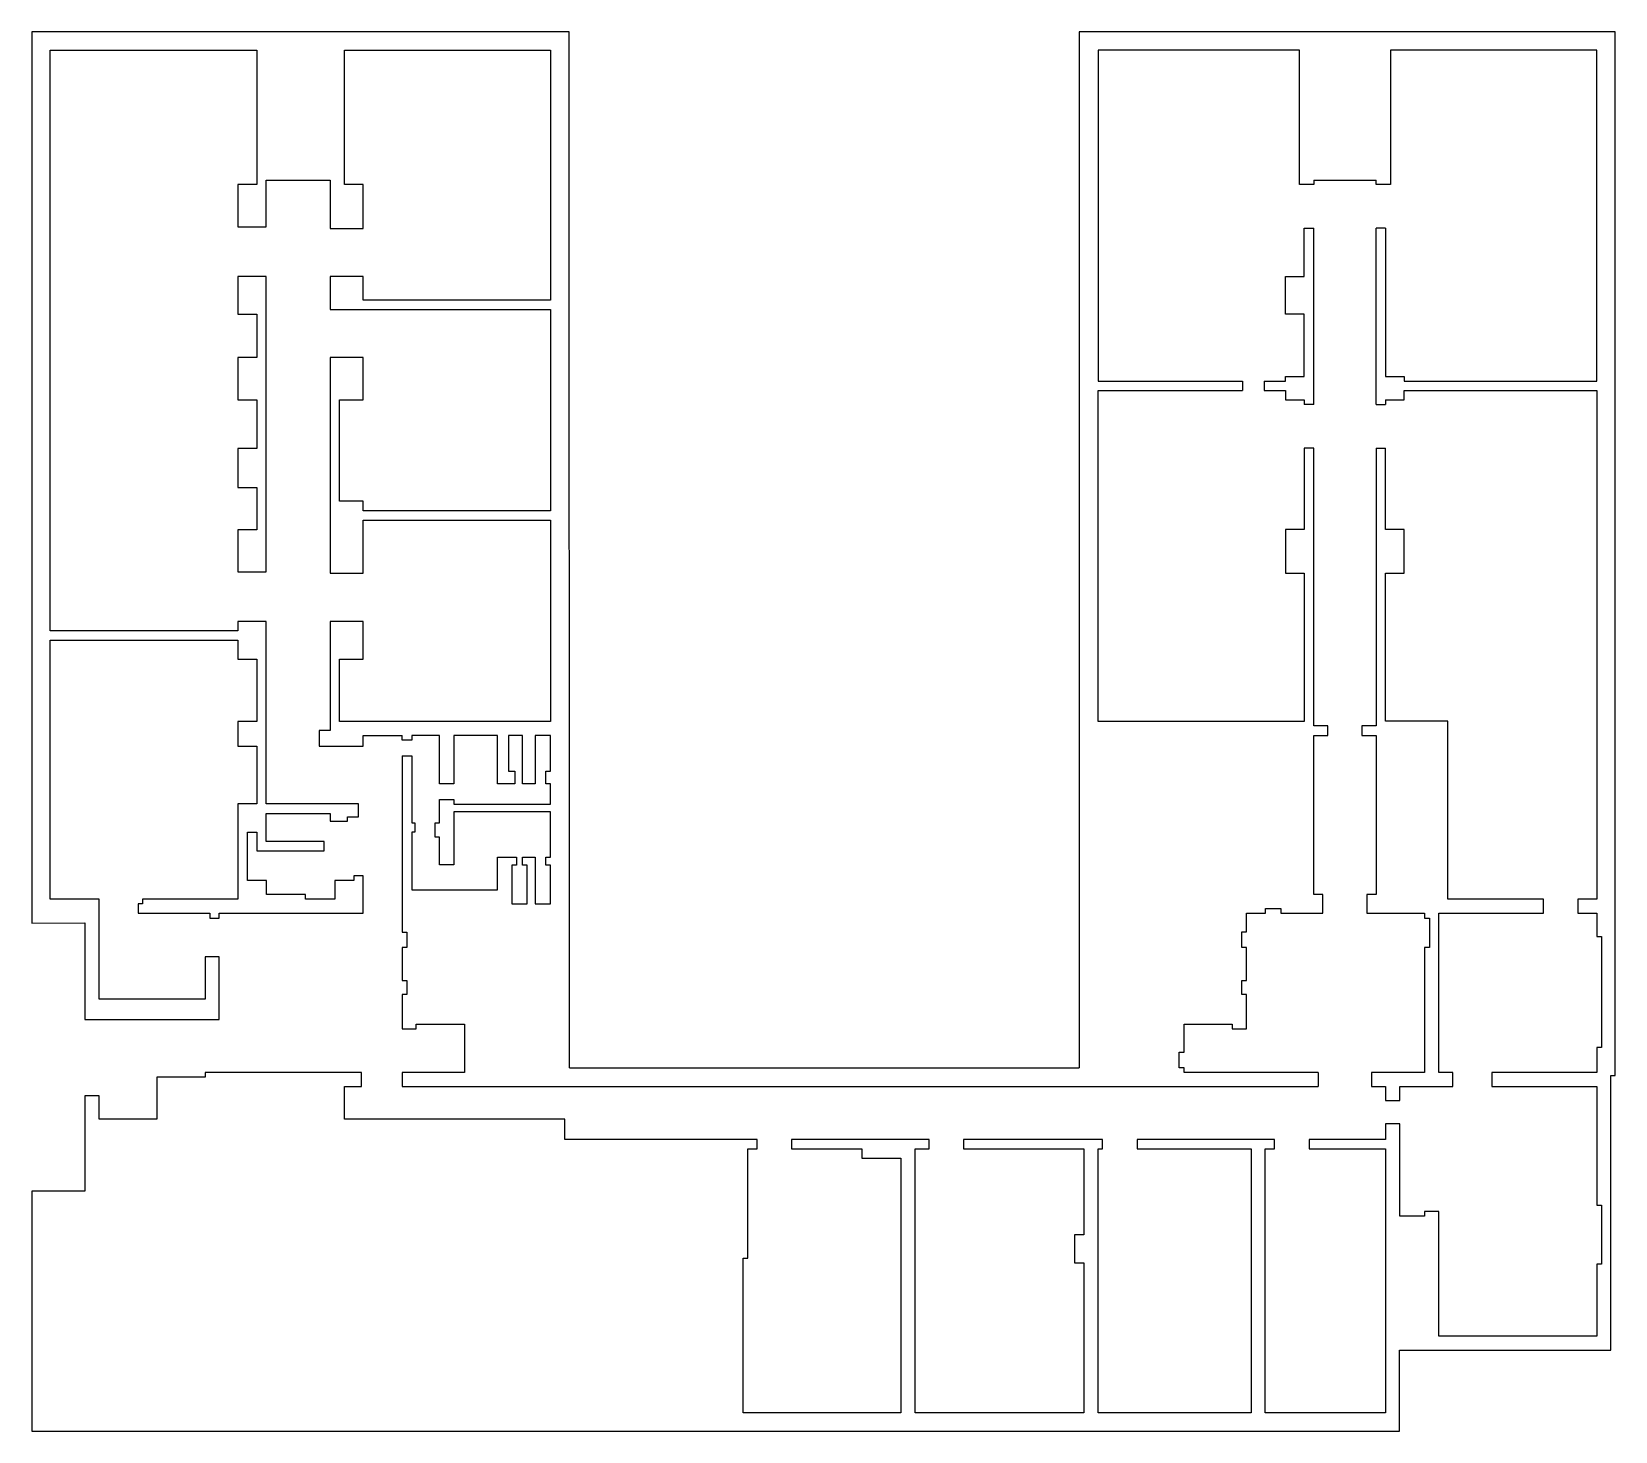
# Model space of a CAD drawing. Header units: millimetres. Extents: x 0 to 56880, y 0 to 50280.
import ezdxf

# ---------------------------------------------------------------- set-up
doc = ezdxf.new("R2010")
doc.units = ezdxf.units.MM
doc.layers.add('walls', color=10, linetype='Continuous')

msp = doc.modelspace()

# ---------------------------------------------------------------- linework, layer by layer
at = {"layer": 'walls'}
for p, q in [((19310, 50280), (0, 50280)), ((0, 50280), (0, 18260)), ((19320, 13060), (19310, 50280)), ((37620, 50280), (37620, 13060)), ((56880, 50279), (37620, 50280)), ((56880, 12780), (56880, 50279)), ((670, 28760), (670, 49610)), ((670, 49610), (8090, 49610)), ((8090, 49610), (8090, 44790)), ((11230, 44790), (11230, 49610)), ((11230, 49610), (18640, 49610)), ((18640, 49610), (18640, 40640)), ((45540, 49610), (38300, 49610)), ((38300, 49610), (38300, 37720)), ((45540, 44790), (45540, 49610)), ((56210, 49610), (48800, 49610)), ((48800, 49610), (48800, 44790)), ((56210, 37720), (56210, 49610)), ((8420, 43270), (8420, 44950)), ((8420, 44950), (10720, 44950)), ((10720, 44950), (10720, 43210)), ((46050, 44950), (48290, 44950)), ((46050, 44950), (46050, 44790)), ((48290, 44790), (48290, 44950)), ((8090, 44790), (7410, 44790)), ((7410, 44790), (7410, 43270)), ((11910, 44790), (11230, 44790)), ((11910, 43210), (11910, 44790)), ((46050, 44790), (45540, 44790)), ((48800, 44790), (48290, 44790)), ((7410, 43270), (8420, 43270)), ((10720, 43210), (11910, 43210)), ((45710, 41480), (45710, 43220)), ((45710, 43220), (46050, 43220)), ((46050, 36890), (46050, 43220)), ((48630, 43220), (48290, 43220)), ((48290, 36890), (48290, 43220)), ((48630, 43220), (48630, 37890)), ((8420, 41480), (7410, 41480)), ((7410, 41480), (7410, 40130)), ((8420, 30880), (8420, 41480)), ((11910, 41480), (10720, 41480)), ((10720, 41480), (10720, 40300)), ((11910, 40640), (11910, 41480)), ((45030, 40130), (45030, 41480)), ((45030, 41480), (45710, 41480)), ((18640, 40640), (11910, 40640)), ((7410, 40130), (8090, 40130)), ((8090, 40130), (8090, 38570)), ((10720, 40300), (18640, 40300)), ((18640, 40300), (18640, 33070)), ((45710, 40130), (45030, 40130)), ((45710, 37890), (45710, 40130)), ((8090, 38570), (7410, 38570)), ((7410, 38570), (7410, 37050)), ((11910, 38570), (10720, 38570)), ((10720, 38570), (10720, 30830)), ((11910, 37050), (11910, 38570)), ((38300, 37720), (43488, 37720)), ((43488, 37720), (43488, 37390)), ((44272, 37720), (44272, 37390)), ((44272, 37720), (45030, 37720)), ((45030, 37720), (45030, 37890)), ((45030, 37890), (45710, 37890)), ((48630, 37890), (49300, 37890)), ((49300, 37890), (49300, 37720)), ((49300, 37720), (56210, 37720)), ((7410, 37050), (8090, 37050)), ((8090, 37050), (8090, 35310)), ((11060, 33410), (11060, 37050)), ((11060, 37050), (11910, 37050)), ((38300, 25500), (38300, 37390)), ((38300, 37390), (43488, 37390)), ((44272, 37390), (45030, 37390)), ((45030, 37390), (45030, 37050)), ((45030, 37050), (45710, 37050)), ((45710, 37050), (45710, 36890)), ((48630, 37050), (49300, 37050)), ((48630, 37050), (48630, 36890)), ((49300, 37050), (49300, 37390)), ((49300, 37390), (56210, 37390)), ((56210, 37390), (56210, 19120)), ((46050, 36890), (45710, 36890)), ((48290, 36890), (48630, 36890)), ((8090, 35310), (7410, 35310)), ((7410, 35310), (7410, 33910)), ((45710, 35320), (45710, 32400)), ((46050, 35320), (45710, 35320)), ((46050, 25340), (46050, 35320)), ((48290, 35320), (48290, 25340)), ((48290, 35320), (48630, 35320)), ((48630, 32400), (48630, 35320)), ((7410, 33910), (8090, 33910)), ((8090, 33910), (8090, 32390)), ((11910, 33410), (11060, 33410)), ((11910, 33070), (11910, 33410)), ((18640, 33070), (11910, 33070)), ((11910, 30830), (11910, 32730)), ((11910, 32730), (18640, 32730)), ((18640, 32730), (18640, 25500)), ((8090, 32390), (7410, 32390)), ((7410, 32390), (7410, 30880)), ((45710, 32400), (45030, 32400)), ((45030, 32400), (45030, 30830)), ((49300, 32400), (48630, 32400)), ((49300, 30830), (49300, 32400)), ((7410, 30880), (8420, 30880)), ((10720, 30830), (11910, 30830)), ((45030, 30830), (45710, 30830)), ((45710, 30830), (45710, 25500)), ((48630, 25510), (48630, 30830)), ((48630, 30830), (49300, 30830)), ((8420, 29090), (7410, 29090)), ((7410, 29090), (7410, 28760)), ((8420, 22540), (8420, 29090)), ((11910, 29090), (10720, 29090)), ((10720, 29090), (10720, 25170)), ((11910, 27740), (11910, 29090)), ((7410, 28760), (670, 28760)), ((670, 19120), (670, 28420)), ((670, 28420), (7410, 28420)), ((7410, 28420), (7410, 27740)), ((7410, 27740), (8090, 27740)), ((8090, 27740), (8090, 25500)), ((11060, 25500), (11060, 27740)), ((11060, 27740), (11910, 27740)), ((8090, 25500), (7410, 25500)), ((7410, 25500), (7410, 24610)), ((10720, 25170), (10330, 25170)), ((10330, 25170), (10330, 24610)), ((18640, 25500), (11060, 25500)), ((45710, 25500), (38300, 25500)), ((46550, 25340), (46050, 25340)), ((46550, 25000), (46550, 25340)), ((48290, 25340), (47780, 25340)), ((47780, 25340), (47780, 25000)), ((50870, 25510), (48630, 25510)), ((50870, 19120), (50870, 25510)), ((7410, 24610), (8090, 24610)), ((8090, 24610), (8090, 22540)), ((10330, 24610), (11910, 24610)), ((11910, 24610), (11910, 25000)), ((11910, 25000), (13310, 25000)), ((13310, 24830), (13310, 25000)), ((13650, 24830), (13310, 24830)), ((14650, 25000), (13650, 25000)), ((13650, 25000), (13650, 24830)), ((14650, 23260), (14650, 25000)), ((16730, 25000), (15160, 25000)), ((15160, 25000), (15160, 23260)), ((16730, 23260), (16730, 25000)), ((17630, 25000), (17130, 25000)), ((17130, 25000), (17130, 23710)), ((17630, 23260), (17630, 25000)), ((18640, 25000), (18080, 25000)), ((18080, 25000), (18080, 23260)), ((18640, 23710), (18640, 25000)), ((46050, 19280), (46050, 25000)), ((46050, 25000), (46550, 25000)), ((47780, 25000), (48290, 25000)), ((48290, 25000), (48290, 19280)), ((13310, 24270), (13310, 17930)), ((13310, 24270), (13650, 24270)), ((13650, 24270), (13650, 21860)), ((17130, 23710), (17350, 23710)), ((17350, 23710), (17350, 23260)), ((18470, 23260), (18470, 23710)), ((18470, 23710), (18640, 23710)), ((15160, 23260), (14650, 23260)), ((17350, 23260), (16730, 23260)), ((18080, 23260), (17630, 23260)), ((18640, 23260), (18470, 23260)), ((18640, 22530), (18640, 23260)), ((8090, 22540), (7410, 22540)), ((7410, 22540), (7410, 19120)), ((11740, 22540), (8420, 22540)), ((8420, 21190), (8420, 22200)), ((8420, 22200), (10720, 22200)), ((10720, 22200), (10720, 21920)), ((11740, 22080), (11740, 22540)), ((14650, 21860), (14650, 22700)), ((14650, 22700), (15160, 22700)), ((15160, 22700), (15160, 22530)), ((15160, 22530), (18640, 22530)), ((18640, 22250), (15160, 22250)), ((15160, 22250), (15160, 20350)), ((18640, 20630), (18640, 22250)), ((10720, 21920), (11340, 21920)), ((11340, 21920), (11340, 22080)), ((11340, 22080), (11740, 22080)), ((13650, 21860), (13760, 21860)), ((13760, 21860), (13760, 21520)), ((14490, 21350), (14490, 21860)), ((14490, 21860), (14650, 21860)), ((7750, 19790), (7750, 21520)), ((7750, 21520), (8090, 21520)), ((8090, 21520), (8090, 20850)), ((10500, 21190), (8420, 21190)), ((10500, 20850), (10500, 21190)), ((13760, 21520), (13650, 21520)), ((13650, 21520), (13650, 19450)), ((14650, 21350), (14490, 21350)), ((14650, 20350), (14650, 21350)), ((8090, 20850), (10500, 20850)), ((16730, 19450), (16730, 20630)), ((16730, 20630), (17410, 20630)), ((17410, 20630), (17410, 20340)), ((17630, 20340), (17630, 20630)), ((17630, 20630), (18080, 20630)), ((18080, 20630), (18080, 18950)), ((18470, 20340), (18470, 20630)), ((18470, 20630), (18640, 20630)), ((11910, 19960), (11570, 19960)), ((11570, 19960), (11570, 19790)), ((11910, 18610), (11910, 19960)), ((15160, 20350), (14650, 20350)), ((17410, 20340), (17240, 20340)), ((17240, 20340), (17240, 18950)), ((17800, 20340), (17630, 20340)), ((17800, 18950), (17800, 20340)), ((18640, 20340), (18470, 20340)), ((18640, 18950), (18640, 20340)), ((8430, 19790), (7750, 19790)), ((8430, 19280), (8430, 19790)), ((11570, 19790), (10890, 19790)), ((10890, 19790), (10890, 19120)), ((13650, 19450), (16730, 19450)), ((2420, 19120), (670, 19120)), ((2420, 15530), (2420, 19120)), ((3980, 18950), (3820, 18950)), ((3820, 18950), (3820, 18610)), ((7410, 19120), (3980, 19120)), ((3980, 19120), (3980, 18950)), ((9830, 19280), (8430, 19280)), ((9830, 19120), (9830, 19280)), ((10890, 19120), (9830, 19120)), ((17240, 18950), (17800, 18950)), ((18080, 18950), (18640, 18950)), ((44310, 18610), (44310, 18780)), ((44310, 18780), (44870, 18780)), ((44870, 18780), (44870, 18610)), ((46380, 19280), (46050, 19280)), ((46380, 18610), (46380, 19280)), ((48290, 19280), (47950, 19280)), ((47950, 19280), (47950, 18610)), ((54300, 19120), (50870, 19120)), ((54300, 18610), (54300, 19120)), ((56210, 19120), (55530, 19120)), ((55530, 19120), (55530, 18610)), ((0, 18260), (1910, 18270)), ((1910, 18270), (1910, 14800)), ((3820, 18610), (6400, 18610)), ((6400, 18610), (6400, 18440)), ((6400, 18440), (6740, 18440)), ((6740, 18440), (6740, 18610)), ((6740, 18610), (11910, 18610)), ((43630, 17940), (43630, 18610)), ((43630, 18610), (44310, 18610)), ((44870, 18610), (46380, 18610)), ((47950, 18610), (50030, 18610)), ((50030, 18610), (50030, 18440)), ((50030, 18440), (50200, 18440)), ((50200, 18440), (50200, 17380)), ((50540, 12890), (50540, 18610)), ((50540, 18610), (54300, 18610)), ((55530, 18610), (56210, 18610)), ((56210, 18610), (56210, 17770)), ((13310, 17930), (13470, 17930)), ((13470, 17930), (13470, 17380)), ((43460, 17380), (43460, 17940)), ((43460, 17940), (43630, 17940)), ((56210, 17770), (56380, 17770)), ((56380, 17770), (56380, 13790)), ((13470, 17380), (13310, 17380)), ((13310, 17380), (13310, 16200)), ((43630, 17380), (43460, 17380)), ((43630, 16200), (43630, 17380)), ((50200, 17380), (50030, 17380)), ((50030, 17380), (50030, 12890)), ((6740, 17040), (6230, 17040)), ((6230, 17040), (6230, 15530)), ((6740, 14800), (6740, 17040)), ((13310, 16200), (13470, 16200)), ((13470, 16200), (13470, 15690)), ((43460, 15690), (43460, 16200)), ((43460, 16200), (43630, 16200)), ((6230, 15530), (2420, 15530)), ((13470, 15690), (13310, 15690)), ((13310, 15690), (13310, 14460)), ((43630, 15690), (43460, 15690)), ((43630, 14460), (43630, 15690)), ((1910, 14800), (6740, 14800)), ((13310, 14460), (13810, 14460)), ((13810, 14460), (13810, 14630)), ((13810, 14630), (15550, 14630)), ((15550, 14630), (15550, 12890)), ((41390, 13620), (41390, 14630)), ((41390, 14630), (43120, 14630)), ((43120, 14630), (43120, 14460)), ((43120, 14460), (43630, 14460)), ((56380, 13790), (56210, 13790)), ((56210, 13790), (56210, 12890)), ((41220, 13060), (41220, 13620)), ((41220, 13620), (41390, 13620)), ((6230, 12720), (4490, 12720)), ((4490, 12720), (4490, 11210)), ((11850, 12890), (6230, 12890)), ((6230, 12890), (6230, 12720)), ((11850, 12390), (11850, 12890)), ((15550, 12890), (13310, 12890)), ((13310, 12890), (13310, 12390)), ((19320, 13060), (37620, 13060)), ((41390, 13060), (41220, 13060)), ((41390, 12890), (41390, 13060)), ((46210, 12890), (41390, 12890)), ((46210, 12890), (46210, 12390)), ((50030, 12890), (48120, 12890)), ((48120, 12890), (48120, 12390)), ((51040, 12890), (50540, 12890)), ((51040, 12390), (51040, 12890)), ((56210, 12890), (52450, 12890)), ((52450, 12890), (52450, 12390)), ((56720, 2920), (56720, 12780)), ((56720, 12780), (56880, 12780)), ((2420, 12050), (1910, 12050)), ((1910, 12050), (1910, 8630)), ((2420, 11210), (2420, 12050)), ((11230, 11210), (11230, 12390)), ((11230, 12390), (11850, 12390)), ((13310, 12390), (46210, 12390)), ((48120, 12390), (48630, 12390)), ((48630, 12390), (48630, 11880)), ((49140, 11880), (49140, 12390)), ((49140, 12390), (51040, 12390)), ((52450, 12390), (56210, 12390)), ((56210, 12390), (56210, 8130)), ((48630, 11880), (49140, 11880)), ((4490, 11210), (2420, 11210)), ((19150, 11210), (11230, 11210)), ((19150, 10480), (19150, 11210)), ((49140, 11050), (48630, 11050)), ((48630, 11050), (48630, 10480)), ((49140, 7730), (49140, 11050)), ((26060, 10480), (19150, 10480)), ((26060, 10150), (26060, 10480)), ((32230, 10480), (27290, 10480)), ((27290, 10480), (27290, 10150)), ((32230, 10150), (32230, 10480)), ((38460, 10480), (33470, 10480)), ((33470, 10480), (33470, 10150)), ((38460, 10150), (38460, 10480)), ((44640, 10480), (39700, 10480)), ((39700, 10480), (39700, 10150)), ((44640, 10150), (44640, 10480)), ((48630, 10480), (45880, 10480)), ((45880, 10480), (45880, 10150)), ((25720, 6220), (25720, 10150)), ((25720, 10150), (26060, 10150)), ((27290, 10150), (29820, 10150)), ((29820, 10150), (29820, 9810)), ((29820, 9810), (31220, 9810)), ((31220, 9810), (31220, 670)), ((31730, 670), (31730, 10150)), ((31730, 10150), (32230, 10150)), ((33470, 10150), (37790, 10150)), ((37790, 10150), (37790, 7060)), ((38300, 670), (38300, 10150)), ((38300, 10150), (38460, 10150)), ((39700, 10150), (43800, 10150)), ((43800, 10150), (43800, 670)), ((44300, 670), (44300, 10150)), ((44300, 10150), (44640, 10150)), ((45880, 10150), (48630, 10150)), ((48630, 10150), (48630, 670)), ((1910, 8630), (0, 8630)), ((0, 8630), (0, 0)), ((56210, 8130), (56380, 8130)), ((56380, 8130), (56380, 6000)), ((50030, 7730), (49140, 7730)), ((50540, 7900), (50030, 7900)), ((50030, 7900), (50030, 7730)), ((50540, 3420), (50540, 7900)), ((37790, 7060), (37450, 7060)), ((37450, 7060), (37450, 6050)), ((25550, 670), (25550, 6220)), ((25550, 6220), (25720, 6220)), ((37450, 6050), (37790, 6050)), ((37790, 6050), (37790, 670)), ((56380, 6000), (56210, 6000)), ((56210, 6000), (56210, 3420)), ((56210, 3420), (50540, 3420)), ((49130, 0), (49130, 2920)), ((49130, 2920), (56720, 2920)), ((31220, 670), (25550, 670)), ((37790, 670), (31730, 670)), ((43800, 670), (38300, 670)), ((48630, 670), (44300, 670)), ((0, 0), (49130, 0))]:
    msp.add_line(p, q, dxfattribs=at)

doc.saveas('drawing.dxf')
